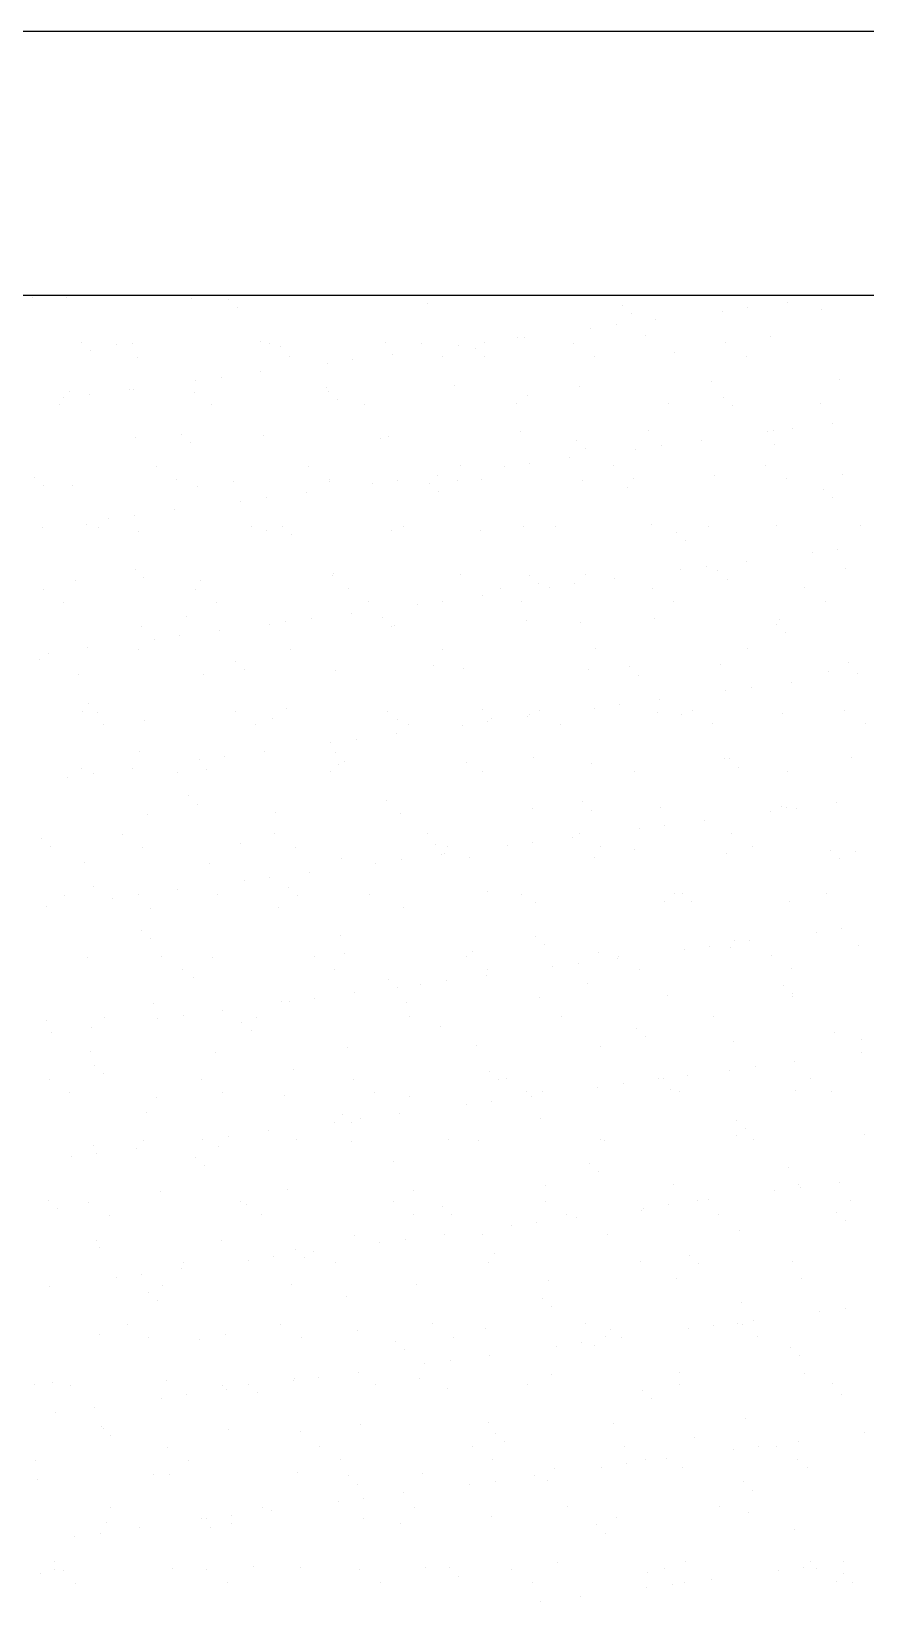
# Model space of a CAD drawing. Header units: metres. Extents: x 0 to 297, y 0 to 210.
# Drawn here: x 178.5 to 212.6, y 145.8 to 210 of the extents above; entities that cross this region are included whole.
import ezdxf

# ---------------------------------------------------------------- set-up
doc = ezdxf.new("R2010")
doc.units = ezdxf.units.M
doc.layers.add(' ', color=7, linetype='Continuous')

msp = doc.modelspace()

# ---------------------------------------------------------------- linework, layer by layer
at = {"layer": ' '}
for p, q in [((155.66, 199.22), (245.66, 199.22)), ((178.54, 199.11), (178.54, 199.11)), ((179.9, 199.13), (179.9, 199.13)), ((185.01, 199.1), (185.01, 199.1)), ((186.54, 199.04), (186.54, 199.04)), ((186.91, 198.7), (186.91, 198.7)), ((194.66, 198.86), (194.66, 198.86)), ((202.67, 198.8), (202.67, 198.8)), ((203.03, 198.46), (203.03, 198.46)), ((206.73, 198.57), (206.73, 198.57)), ((207.77, 198.7), (207.77, 198.7)), ((209.4, 198.92), (209.4, 198.92)), ((210.79, 198.62), (210.79, 198.62)), ((201.35, 197.86), (201.35, 197.86)), ((202.39, 198), (202.39, 198)), ((204.01, 198.21), (204.01, 198.21)), ((180.53, 197.29), (180.53, 197.29)), ((181.97, 197.22), (181.97, 197.22)), ((182.6, 197.25), (182.6, 197.25)), ((187.84, 197.32), (187.84, 197.32)), ((188.2, 197.23), (188.2, 197.23)), ((188.65, 197.11), (188.65, 197.11)), ((192.95, 197.3), (192.95, 197.3)), ((194.43, 197.24), (194.43, 197.24)), ((195.96, 197.15), (195.96, 197.15)), ((197, 197.29), (197, 197.29)), ((198.35, 197.49), (198.35, 197.49)), ((198.63, 197.5), (198.63, 197.5)), ((200.65, 197.26), (200.65, 197.26)), ((203.59, 197.56), (203.59, 197.56)), ((206.88, 197.27), (206.88, 197.27)), ((208.71, 197.53), (208.71, 197.53)), ((180.9, 196.95), (180.9, 196.95)), ((182.81, 196.68), (182.81, 196.68)), ((189.04, 196.7), (189.04, 196.7)), ((190.58, 196.44), (190.58, 196.44)), ((191.62, 196.58), (191.62, 196.58)), ((193.24, 196.79), (193.24, 196.79)), ((195.27, 196.71), (195.27, 196.71)), ((196.65, 197.04), (196.65, 197.04)), ((197.02, 196.7), (197.02, 196.7)), ((201.5, 196.72), (201.5, 196.72)), ((204.77, 196.86), (204.77, 196.86)), ((207.73, 196.73), (207.73, 196.73)), ((186.24, 195.87), (186.24, 195.87)), ((187.86, 196.08), (187.86, 196.08)), ((180.02, 195.27), (180.02, 195.27)), ((180.85, 195.16), (180.85, 195.16)), ((182.48, 195.37), (182.48, 195.37)), ((182.64, 195.35), (182.64, 195.35)), ((185.14, 195.25), (185.14, 195.25)), ((185.19, 195.73), (185.19, 195.73)), ((190.54, 195.44), (190.54, 195.44)), ((190.64, 195.29), (190.64, 195.29)), ((195.78, 195.51), (195.78, 195.51)), ((200.89, 195.49), (200.89, 195.49)), ((206.29, 195.68), (206.29, 195.68)), ((211.53, 195.75), (211.53, 195.75)), ((179.62, 194.74), (179.62, 194.74)), ((179.81, 195.02), (179.81, 195.02)), ((185.85, 194.75), (185.85, 194.75)), ((191.01, 194.95), (191.01, 194.95)), ((192.08, 194.76), (192.08, 194.76)), ((198.3, 194.77), (198.3, 194.77)), ((198.76, 195.11), (198.76, 195.11)), ((204.53, 194.78), (204.53, 194.78)), ((206.76, 195.04), (206.76, 195.04)), ((207.13, 194.7), (207.13, 194.7)), ((210.76, 194.79), (210.76, 194.79)), ((211.24, 193.98), (211.24, 193.98)), ((182.73, 193.4), (182.73, 193.4)), ((184.63, 193.53), (184.63, 193.53)), ((187.96, 193.47), (187.96, 193.47)), ((192.75, 193.35), (192.75, 193.35)), ((193.08, 193.44), (193.08, 193.44)), ((198.48, 193.64), (198.48, 193.64)), ((200.75, 193.28), (200.75, 193.28)), ((203.72, 193.7), (203.72, 193.7)), ((205.86, 193.27), (205.86, 193.27)), ((208.57, 193.63), (208.57, 193.63)), ((208.83, 193.68), (208.83, 193.68)), ((209.61, 193.77), (209.61, 193.77)), ((185, 193.19), (185, 193.19)), ((200.47, 192.57), (200.47, 192.57)), ((201.12, 192.95), (201.12, 192.95)), ((203.19, 192.92), (203.19, 192.92)), ((204.23, 193.06), (204.23, 193.06)), ((208.87, 193.11), (208.87, 193.11)), ((183.58, 192.21), (183.58, 192.21)), ((189.81, 192.22), (189.81, 192.22)), ((196.04, 192.24), (196.04, 192.24)), ((197.81, 192.21), (197.81, 192.21)), ((198.85, 192.35), (198.85, 192.35)), ((202.27, 192.25), (202.27, 192.25)), ((208.5, 192.26), (208.5, 192.26)), ((178.62, 191.77), (178.62, 191.77)), ((178.98, 191.44), (178.98, 191.44)), ((180.15, 191.42), (180.15, 191.42)), ((184.43, 191.68), (184.43, 191.68)), ((185.27, 191.4), (185.27, 191.4)), ((186.74, 191.6), (186.74, 191.6)), ((190.66, 191.69), (190.66, 191.69)), ((190.67, 191.59), (190.67, 191.59)), ((192.42, 191.51), (192.42, 191.51)), ((193.46, 191.64), (193.46, 191.64)), ((194.74, 191.53), (194.74, 191.53)), ((195.09, 191.86), (195.09, 191.86)), ((195.9, 191.66), (195.9, 191.66)), ((196.88, 191.7), (196.88, 191.7)), ((201.02, 191.63), (201.02, 191.63)), ((202.86, 191.35), (202.86, 191.35)), ((203.11, 191.71), (203.11, 191.71)), ((206.42, 191.83), (206.42, 191.83)), ((209.34, 191.72), (209.34, 191.72)), ((211.66, 191.89), (211.66, 191.89)), ((187.04, 190.8), (187.04, 190.8)), ((188.08, 190.93), (188.08, 190.93)), ((189.71, 191.15), (189.71, 191.15)), ((195.11, 191.19), (195.11, 191.19)), ((210.86, 191.28), (210.86, 191.28)), ((211.23, 190.95), (211.23, 190.95)), ((181.65, 190.09), (181.65, 190.09)), ((182.7, 190.23), (182.7, 190.23)), ((184.32, 190.44), (184.32, 190.44)), ((178.94, 189.73), (178.94, 189.73)), ((180.72, 189.84), (180.72, 189.84)), ((181.24, 189.73), (181.24, 189.73)), ((182.85, 189.55), (182.85, 189.55)), ((187.46, 189.74), (187.46, 189.74)), ((188.09, 189.61), (188.09, 189.61)), ((188.73, 189.77), (188.73, 189.77)), ((189.1, 189.44), (189.1, 189.44)), ((193.21, 189.59), (193.21, 189.59)), ((193.69, 189.75), (193.69, 189.75)), ((196.85, 189.6), (196.85, 189.6)), ((198.61, 189.78), (198.61, 189.78)), ((199.92, 189.76), (199.92, 189.76)), ((203.84, 189.85), (203.84, 189.85)), ((204.85, 189.53), (204.85, 189.53)), ((206.15, 189.78), (206.15, 189.78)), ((208.96, 189.82), (208.96, 189.82)), ((212.38, 189.79), (212.38, 189.79)), ((205.22, 189.19), (205.22, 189.19)), ((211.46, 188.83), (211.46, 188.83)), ((206.07, 188.12), (206.07, 188.12)), ((207.7, 188.34), (207.7, 188.34)), ((210.42, 188.7), (210.42, 188.7)), ((180.28, 187.57), (180.28, 187.57)), ((182.72, 188.02), (182.72, 188.02)), ((183.08, 187.68), (183.08, 187.68)), ((185.39, 187.54), (185.39, 187.54)), ((190.79, 187.74), (190.79, 187.74)), ((190.84, 187.84), (190.84, 187.84)), ((196.03, 187.8), (196.03, 187.8)), ((198.84, 187.77), (198.84, 187.77)), ((201.14, 187.78), (201.14, 187.78)), ((202.32, 187.63), (202.32, 187.63)), ((205.03, 187.99), (205.03, 187.99)), ((206.55, 187.97), (206.55, 187.97)), ((206.96, 187.6), (206.96, 187.6)), ((211.78, 188.04), (211.78, 188.04)), ((178.97, 187.19), (178.97, 187.19)), ((185.2, 187.2), (185.2, 187.2)), ((191.43, 187.22), (191.43, 187.22)), ((196.93, 186.92), (196.93, 186.92)), ((197.66, 187.23), (197.66, 187.23)), ((199.21, 187.43), (199.21, 187.43)), ((199.65, 187.28), (199.65, 187.28)), ((200.69, 187.42), (200.69, 187.42)), ((203.88, 187.24), (203.88, 187.24)), ((210.11, 187.25), (210.11, 187.25)), ((179.81, 186.66), (179.81, 186.66)), ((186.04, 186.67), (186.04, 186.67)), ((191.55, 186.21), (191.55, 186.21)), ((192.27, 186.68), (192.27, 186.68)), ((194.27, 186.57), (194.27, 186.57)), ((195.31, 186.71), (195.31, 186.71)), ((198.5, 186.69), (198.5, 186.69)), ((204.73, 186.7), (204.73, 186.7)), ((210.96, 186.71), (210.96, 186.71)), ((182.98, 185.69), (182.98, 185.69)), ((184.82, 186.09), (184.82, 186.09)), ((188.21, 185.76), (188.21, 185.76)), ((188.88, 185.86), (188.88, 185.86)), ((189.92, 186), (189.92, 186)), ((192.83, 186.02), (192.83, 186.02)), ((193.2, 185.68), (193.2, 185.68)), ((193.33, 185.73), (193.33, 185.73)), ((198.73, 185.93), (198.73, 185.93)), ((200.95, 185.84), (200.95, 185.84)), ((203.97, 186), (203.97, 186)), ((208.95, 185.77), (208.95, 185.77)), ((209.08, 185.97), (209.08, 185.97)), ((183.5, 185.15), (183.5, 185.15)), ((184.54, 185.29), (184.54, 185.29)), ((186.17, 185.5), (186.17, 185.5)), ((209.32, 185.43), (209.32, 185.43)), ((178.81, 184.33), (178.81, 184.33)), ((179.16, 184.58), (179.16, 184.58)), ((180.78, 184.8), (180.78, 184.8)), ((182.85, 184.72), (182.85, 184.72)), ((186.81, 184.26), (186.81, 184.26)), ((189.08, 184.73), (189.08, 184.73)), ((195.31, 184.74), (195.31, 184.74)), ((201.54, 184.76), (201.54, 184.76)), ((207.76, 184.77), (207.76, 184.77)), ((180.4, 183.71), (180.4, 183.71)), ((185.52, 183.69), (185.52, 183.69)), ((187.18, 183.92), (187.18, 183.92)), ((190.92, 183.88), (190.92, 183.88)), ((194.94, 184.09), (194.94, 184.09)), ((196.15, 183.95), (196.15, 183.95)), ((201.27, 183.93), (201.27, 183.93)), ((202.94, 184.02), (202.94, 184.02)), ((203.31, 183.68), (203.31, 183.68)), ((206.67, 184.12), (206.67, 184.12)), ((211.06, 183.84), (211.06, 183.84)), ((211.91, 184.19), (211.91, 184.19)), ((212.26, 183.76), (212.26, 183.76)), ((206.88, 183.05), (206.88, 183.05)), ((207.92, 183.19), (207.92, 183.19)), ((209.54, 183.4), (209.54, 183.4)), ((180.8, 182.51), (180.8, 182.51)), ((188.92, 182.33), (188.92, 182.33)), ((201.49, 182.34), (201.49, 182.34)), ((202.53, 182.48), (202.53, 182.48)), ((204.16, 182.69), (204.16, 182.69)), ((180.59, 182.19), (180.59, 182.19)), ((181.17, 182.17), (181.17, 182.17)), ((183.11, 181.84), (183.11, 181.84)), ((186.81, 182.2), (186.81, 182.2)), ((187.66, 181.66), (187.66, 181.66)), ((188.34, 181.91), (188.34, 181.91)), ((193.04, 182.21), (193.04, 182.21)), ((193.46, 181.88), (193.46, 181.88)), ((193.89, 181.67), (193.89, 181.67)), ((196.93, 182.26), (196.93, 182.26)), ((197.15, 181.77), (197.15, 181.77)), ((197.29, 181.92), (197.29, 181.92)), ((198.78, 181.99), (198.78, 181.99)), ((198.86, 182.08), (198.86, 182.08)), ((199.27, 182.22), (199.27, 182.22)), ((200.11, 181.68), (200.11, 181.68)), ((204.09, 182.14), (204.09, 182.14)), ((205.05, 182.08), (205.05, 182.08)), ((205.5, 182.23), (205.5, 182.23)), ((206.34, 181.69), (206.34, 181.69)), ((209.21, 182.12), (209.21, 182.12)), ((211.73, 182.24), (211.73, 182.24)), ((212.57, 181.7), (212.57, 181.7)), ((181.43, 181.65), (181.43, 181.65)), ((191.77, 181.06), (191.77, 181.06)), ((193.39, 181.28), (193.39, 181.28)), ((196.11, 181.63), (196.11, 181.63)), ((182.91, 180.57), (182.91, 180.57)), ((188.01, 180.57), (188.01, 180.57)), ((190.73, 180.93), (190.73, 180.93)), ((190.91, 180.51), (190.91, 180.51)), ((180.53, 179.86), (180.53, 179.86)), ((182.63, 179.86), (182.63, 179.86)), ((185.34, 180.22), (185.34, 180.22)), ((185.64, 179.84), (185.64, 179.84)), ((186.38, 180.35), (186.38, 180.35)), ((191.05, 180.03), (191.05, 180.03)), ((191.28, 180.17), (191.28, 180.17)), ((196.28, 180.1), (196.28, 180.1)), ((196.92, 179.74), (196.92, 179.74)), ((199.03, 180.33), (199.03, 180.33)), ((201.4, 180.07), (201.4, 180.07)), ((203.15, 179.75), (203.15, 179.75)), ((206.8, 180.27), (206.8, 180.27)), ((207.04, 180.26), (207.04, 180.26)), ((207.41, 179.92), (207.41, 179.92)), ((209.38, 179.76), (209.38, 179.76)), ((212.03, 180.33), (212.03, 180.33)), ((179.96, 179.51), (179.96, 179.51)), ((181, 179.65), (181, 179.65)), ((184.47, 179.71), (184.47, 179.71)), ((190.69, 179.73), (190.69, 179.73)), ((184.9, 178.75), (184.9, 178.75)), ((193.02, 178.57), (193.02, 178.57)), ((201.03, 178.5), (201.03, 178.5)), ((211.39, 178.47), (211.39, 178.47)), ((183.23, 177.98), (183.23, 177.98)), ((185.27, 178.41), (185.27, 178.41)), ((188.47, 178.05), (188.47, 178.05)), ((193.58, 178.03), (193.58, 178.03)), ((198.98, 178.22), (198.98, 178.22)), ((201.39, 178.17), (201.39, 178.17)), ((204.22, 178.29), (204.22, 178.29)), ((208.72, 178.12), (208.72, 178.12)), ((209.15, 178.33), (209.15, 178.33)), ((209.34, 178.26), (209.34, 178.26)), ((209.76, 178.25), (209.76, 178.25)), ((182.2, 177.18), (182.2, 177.18)), ((188.43, 177.19), (188.43, 177.19)), ((194.66, 177.2), (194.66, 177.2)), ((200.89, 177.21), (200.89, 177.21)), ((203.34, 177.41), (203.34, 177.41)), ((204.38, 177.54), (204.38, 177.54)), ((206, 177.76), (206, 177.76)), ((207.11, 177.22), (207.11, 177.22)), ((178.89, 176.99), (178.89, 176.99)), ((179.26, 176.66), (179.26, 176.66)), ((183.04, 176.64), (183.04, 176.64)), ((187.01, 176.82), (187.01, 176.82)), ((189.27, 176.65), (189.27, 176.65)), ((195.01, 176.75), (195.01, 176.75)), ((195.5, 176.66), (195.5, 176.66)), ((197.95, 176.7), (197.95, 176.7)), ((198.99, 176.84), (198.99, 176.84)), ((200.62, 177.05), (200.62, 177.05)), ((201.73, 176.67), (201.73, 176.67)), ((203.13, 176.57), (203.13, 176.57)), ((207.96, 176.69), (207.96, 176.69)), ((180.65, 176.01), (180.65, 176.01)), ((185.77, 175.98), (185.77, 175.98)), ((191.17, 176.18), (191.17, 176.18)), ((192.57, 175.99), (192.57, 175.99)), ((193.61, 176.13), (193.61, 176.13)), ((195.24, 176.34), (195.24, 176.34)), ((195.38, 176.41), (195.38, 176.41)), ((196.41, 176.24), (196.41, 176.24)), ((201.52, 176.22), (201.52, 176.22)), ((206.92, 176.41), (206.92, 176.41)), ((211.14, 176.5), (211.14, 176.5)), ((211.51, 176.17), (211.51, 176.17)), ((212.16, 176.48), (212.16, 176.48)), ((187.19, 175.28), (187.19, 175.28)), ((188.23, 175.42), (188.23, 175.42)), ((189.85, 175.63), (189.85, 175.63)), ((179.85, 174.69), (179.85, 174.69)), ((181, 175.06), (181, 175.06)), ((182.84, 174.71), (182.84, 174.71)), ((184.47, 174.92), (184.47, 174.92)), ((186.08, 174.71), (186.08, 174.71)), ((189, 174.99), (189, 174.99)), ((189.37, 174.66), (189.37, 174.66)), ((192.31, 174.72), (192.31, 174.72)), ((197.12, 174.82), (197.12, 174.82)), ((198.54, 174.73), (198.54, 174.73)), ((204.77, 174.74), (204.77, 174.74)), ((205.12, 174.75), (205.12, 174.75)), ((210.99, 174.75), (210.99, 174.75)), ((179.09, 174.22), (179.09, 174.22)), ((181.8, 174.57), (181.8, 174.57)), ((183.36, 174.13), (183.36, 174.13)), ((188.59, 174.2), (188.59, 174.2)), ((193.71, 174.17), (193.71, 174.17)), ((199.11, 174.37), (199.11, 174.37)), ((204.35, 174.43), (204.35, 174.43)), ((205.49, 174.41), (205.49, 174.41)), ((209.46, 174.41), (209.46, 174.41)), ((211.61, 173.32), (211.61, 173.32)), ((182.99, 173.24), (182.99, 173.24)), ((183.36, 172.9), (183.36, 172.9)), ((191.11, 173.06), (191.11, 173.06)), ((199.11, 172.99), (199.11, 172.99)), ((207.23, 172.82), (207.23, 172.82)), ((207.85, 172.82), (207.85, 172.82)), ((210.57, 173.18), (210.57, 173.18)), ((180.78, 172.15), (180.78, 172.15)), ((183.82, 172.17), (183.82, 172.17)), ((185.9, 172.13), (185.9, 172.13)), ((190.04, 172.18), (190.04, 172.18)), ((191.3, 172.32), (191.3, 172.32)), ((196.27, 172.19), (196.27, 172.19)), ((196.53, 172.39), (196.53, 172.39)), ((199.48, 172.66), (199.48, 172.66)), ((201.65, 172.36), (201.65, 172.36)), ((202.46, 172.11), (202.46, 172.11)), ((202.5, 172.2), (202.5, 172.2)), ((205.18, 172.47), (205.18, 172.47)), ((206.22, 172.61), (206.22, 172.61)), ((207.05, 172.56), (207.05, 172.56)), ((208.73, 172.21), (208.73, 172.21)), ((212.29, 172.63), (212.29, 172.63)), ((184.66, 171.63), (184.66, 171.63)), ((190.89, 171.64), (190.89, 171.64)), ((197.08, 171.41), (197.08, 171.41)), ((197.12, 171.65), (197.12, 171.65)), ((199.8, 171.76), (199.8, 171.76)), ((200.84, 171.9), (200.84, 171.9)), ((203.34, 171.67), (203.34, 171.67)), ((209.57, 171.68), (209.57, 171.68)), ((185.1, 171.31), (185.1, 171.31)), ((193.1, 171.24), (193.1, 171.24)), ((193.47, 170.9), (193.47, 170.9)), ((194.41, 171.05), (194.41, 171.05)), ((195.46, 171.19), (195.46, 171.19)), ((201.22, 171.06), (201.22, 171.06)), ((209.22, 170.99), (209.22, 170.99)), ((183.48, 170.28), (183.48, 170.28)), ((188.72, 170.34), (188.72, 170.34)), ((189.03, 170.35), (189.03, 170.35)), ((190.07, 170.48), (190.07, 170.48)), ((191.7, 170.7), (191.7, 170.7)), ((193.83, 170.32), (193.83, 170.32)), ((199.24, 170.51), (199.24, 170.51)), ((204.47, 170.58), (204.47, 170.58)), ((209.59, 170.65), (209.59, 170.65)), ((209.59, 170.56), (209.59, 170.56)), ((179.09, 169.55), (179.09, 169.55)), ((181.47, 169.69), (181.47, 169.69)), ((183.65, 169.64), (183.65, 169.64)), ((184.69, 169.77), (184.69, 169.77)), ((186.31, 169.99), (186.31, 169.99)), ((187.09, 169.48), (187.09, 169.48)), ((187.7, 169.7), (187.7, 169.7)), ((193.92, 169.71), (193.92, 169.71)), ((200.15, 169.72), (200.15, 169.72)), ((206.38, 169.73), (206.38, 169.73)), ((179.3, 169.07), (179.3, 169.07)), ((180.93, 169.28), (180.93, 169.28)), ((187.46, 169.14), (187.46, 169.14)), ((195.21, 169.31), (195.21, 169.31)), ((203.21, 169.24), (203.21, 169.24)), ((203.58, 168.9), (203.58, 168.9)), ((211.33, 169.06), (211.33, 169.06)), ((180.91, 168.3), (180.91, 168.3)), ((186.02, 168.27), (186.02, 168.27)), ((191.42, 168.47), (191.42, 168.47)), ((196.66, 168.54), (196.66, 168.54)), ((201.77, 168.51), (201.77, 168.51)), ((207.18, 168.71), (207.18, 168.71)), ((212.41, 168.77), (212.41, 168.77)), ((212.41, 168.25), (212.41, 168.25)), ((181.08, 167.73), (181.08, 167.73)), ((189.2, 167.55), (189.2, 167.55)), ((207.03, 167.54), (207.03, 167.54)), ((208.07, 167.67), (208.07, 167.67)), ((209.69, 167.89), (209.69, 167.89)), ((179.2, 167.15), (179.2, 167.15)), ((181.44, 167.39), (181.44, 167.39)), ((185.43, 167.16), (185.43, 167.16)), ((191.66, 167.17), (191.66, 167.17)), ((197.2, 167.48), (197.2, 167.48)), ((197.57, 167.14), (197.57, 167.14)), ((197.89, 167.18), (197.89, 167.18)), ((202.68, 166.97), (202.68, 166.97)), ((204.12, 167.19), (204.12, 167.19)), ((204.31, 167.18), (204.31, 167.18)), ((205.32, 167.3), (205.32, 167.3)), ((210.35, 167.21), (210.35, 167.21)), ((180.05, 166.61), (180.05, 166.61)), ((183.61, 166.42), (183.61, 166.42)), ((186.28, 166.62), (186.28, 166.62)), ((188.84, 166.49), (188.84, 166.49)), ((192.5, 166.63), (192.5, 166.63)), ((193.96, 166.47), (193.96, 166.47)), ((197.3, 166.26), (197.3, 166.26)), ((198.73, 166.65), (198.73, 166.65)), ((198.93, 166.47), (198.93, 166.47)), ((199.36, 166.66), (199.36, 166.66)), ((201.64, 166.83), (201.64, 166.83)), ((204.6, 166.73), (204.6, 166.73)), ((204.96, 166.66), (204.96, 166.66)), ((209.71, 166.7), (209.71, 166.7)), ((211.19, 166.67), (211.19, 166.67)), ((183.18, 165.79), (183.18, 165.79)), ((191.19, 165.73), (191.19, 165.73)), ((193.54, 165.76), (193.54, 165.76)), ((196.26, 166.12), (196.26, 166.12)), ((188.16, 165.05), (188.16, 165.05)), ((190.87, 165.41), (190.87, 165.41)), ((191.56, 165.39), (191.56, 165.39)), ((191.92, 165.55), (191.92, 165.55)), ((199.31, 165.55), (199.31, 165.55)), ((207.31, 165.48), (207.31, 165.48)), ((207.68, 165.14), (207.68, 165.14)), ((181.03, 164.45), (181.03, 164.45)), ((182.77, 164.34), (182.77, 164.34)), ((183.08, 164.68), (183.08, 164.68)), ((185.49, 164.7), (185.49, 164.7)), ((186.15, 164.42), (186.15, 164.42)), ((186.53, 164.84), (186.53, 164.84)), ((189.31, 164.69), (189.31, 164.69)), ((191.55, 164.62), (191.55, 164.62)), ((195.54, 164.7), (195.54, 164.7)), ((196.78, 164.68), (196.78, 164.68)), ((201.77, 164.71), (201.77, 164.71)), ((201.9, 164.66), (201.9, 164.66)), ((207.3, 164.85), (207.3, 164.85)), ((208, 164.72), (208, 164.72)), ((212.54, 164.92), (212.54, 164.92)), ((180.11, 163.99), (180.11, 163.99)), ((181.15, 164.13), (181.15, 164.13)), ((185.17, 163.97), (185.17, 163.97)), ((193.3, 163.79), (193.3, 163.79)), ((201.3, 163.73), (201.3, 163.73)), ((185.54, 163.63), (185.54, 163.63)), ((201.67, 163.39), (201.67, 163.39)), ((209.42, 163.55), (209.42, 163.55)), ((183.74, 162.57), (183.74, 162.57)), ((188.97, 162.64), (188.97, 162.64)), ((194.09, 162.61), (194.09, 162.61)), ((199.49, 162.81), (199.49, 162.81)), ((204.72, 162.87), (204.72, 162.87)), ((208.87, 162.6), (208.87, 162.6)), ((209.84, 162.85), (209.84, 162.85)), ((209.91, 162.74), (209.91, 162.74)), ((211.54, 162.95), (211.54, 162.95)), ((179.16, 162.22), (179.16, 162.22)), ((179.53, 161.88), (179.53, 161.88)), ((180.82, 162.14), (180.82, 162.14)), ((187.05, 162.15), (187.05, 162.15)), ((187.28, 162.04), (187.28, 162.04)), ((193.28, 162.16), (193.28, 162.16)), ((195.29, 161.97), (195.29, 161.97)), ((199.5, 162.18), (199.5, 162.18)), ((203.41, 161.79), (203.41, 161.79)), ((203.49, 161.89), (203.49, 161.89)), ((204.53, 162.03), (204.53, 162.03)), ((205.73, 162.19), (205.73, 162.19)), ((206.15, 162.24), (206.15, 162.24)), ((211.96, 162.2), (211.96, 162.2)), ((181.66, 161.6), (181.66, 161.6)), ((187.89, 161.62), (187.89, 161.62)), ((194.12, 161.63), (194.12, 161.63)), ((195.66, 161.63), (195.66, 161.63)), ((198.1, 161.18), (198.1, 161.18)), ((199.14, 161.32), (199.14, 161.32)), ((200.35, 161.64), (200.35, 161.64)), ((200.77, 161.53), (200.77, 161.53)), ((206.58, 161.65), (206.58, 161.65)), ((211.41, 161.72), (211.41, 161.72)), ((211.78, 161.39), (211.78, 161.39)), ((181.16, 160.59), (181.16, 160.59)), ((186.27, 160.57), (186.27, 160.57)), ((191.68, 160.76), (191.68, 160.76)), ((192.72, 160.48), (192.72, 160.48)), ((193.76, 160.61), (193.76, 160.61)), ((195.39, 160.83), (195.39, 160.83)), ((196.91, 160.83), (196.91, 160.83)), ((202.03, 160.8), (202.03, 160.8)), ((207.43, 161), (207.43, 161)), ((181.27, 160.28), (181.27, 160.28)), ((188.38, 159.9), (188.38, 159.9)), ((189.27, 160.21), (189.27, 160.21)), ((189.64, 159.88), (189.64, 159.88)), ((190, 160.12), (190, 160.12)), ((197.4, 160.04), (197.4, 160.04)), ((205.4, 159.97), (205.4, 159.97)), ((184.62, 159.41), (184.62, 159.41)), ((184.7, 159.67), (184.7, 159.67)), ((187.34, 159.77), (187.34, 159.77)), ((190.93, 159.68), (190.93, 159.68)), ((197.16, 159.69), (197.16, 159.69)), ((203.38, 159.7), (203.38, 159.7)), ((205.77, 159.63), (205.77, 159.63)), ((209.61, 159.71), (209.61, 159.71)), ((179.24, 158.7), (179.24, 158.7)), ((181.95, 159.06), (181.95, 159.06)), ((182.99, 159.19), (182.99, 159.19)), ((183.86, 158.72), (183.86, 158.72)), ((189.1, 158.78), (189.1, 158.78)), ((194.21, 158.76), (194.21, 158.76)), ((199.61, 158.95), (199.61, 158.95)), ((204.85, 159.02), (204.85, 159.02)), ((209.97, 159), (209.97, 159)), ((183.26, 158.46), (183.26, 158.46)), ((183.63, 158.12), (183.63, 158.12)), ((191.38, 158.28), (191.38, 158.28)), ((199.39, 158.21), (199.39, 158.21)), ((207.51, 158.04), (207.51, 158.04)), ((199.75, 157.88), (199.75, 157.88)), ((208, 157.31), (208, 157.31)), ((210.71, 157.67), (210.71, 157.67)), ((211.75, 157.8), (211.75, 157.8)), ((181.28, 156.74), (181.28, 156.74)), ((182.43, 157.13), (182.43, 157.13)), ((186.4, 156.71), (186.4, 156.71)), ((188.66, 157.14), (188.66, 157.14)), ((191.8, 156.91), (191.8, 156.91)), ((194.89, 157.16), (194.89, 157.16)), ((197.04, 156.97), (197.04, 156.97)), ((201.12, 157.17), (201.12, 157.17)), ((201.96, 156.63), (201.96, 156.63)), ((202.15, 156.95), (202.15, 156.95)), ((205.33, 156.96), (205.33, 156.96)), ((206.37, 157.09), (206.37, 157.09)), ((207.35, 157.18), (207.35, 157.18)), ((207.55, 157.15), (207.55, 157.15)), ((208.19, 156.64), (208.19, 156.64)), ((183.28, 156.6), (183.28, 156.6)), ((185.37, 156.53), (185.37, 156.53)), ((189.51, 156.61), (189.51, 156.61)), ((193.37, 156.46), (193.37, 156.46)), ((193.74, 156.12), (193.74, 156.12)), ((195.73, 156.62), (195.73, 156.62)), ((199.95, 156.25), (199.95, 156.25)), ((200.99, 156.39), (200.99, 156.39)), ((201.49, 156.28), (201.49, 156.28)), ((202.61, 156.6), (202.61, 156.6)), ((209.5, 156.21), (209.5, 156.21)), ((194.56, 155.54), (194.56, 155.54)), ((195.6, 155.68), (195.6, 155.68)), ((197.23, 155.89), (197.23, 155.89)), ((209.87, 155.87), (209.87, 155.87)), ((179.36, 154.77), (179.36, 154.77)), ((183.99, 154.86), (183.99, 154.86)), ((187.36, 154.7), (187.36, 154.7)), ((189.18, 154.83), (189.18, 154.83)), ((189.22, 154.93), (189.22, 154.93)), ((190.22, 154.97), (190.22, 154.97)), ((191.85, 155.18), (191.85, 155.18)), ((194.34, 154.91), (194.34, 154.91)), ((199.74, 155.1), (199.74, 155.1)), ((204.98, 155.17), (204.98, 155.17)), ((205, 154.7), (205, 154.7)), ((210.09, 155.14), (210.09, 155.14)), ((211.23, 154.71), (211.23, 154.71)), ((178.59, 154.67), (178.59, 154.67)), ((180.09, 154.65), (180.09, 154.65)), ((183.8, 154.12), (183.8, 154.12)), ((184.84, 154.26), (184.84, 154.26)), ((186.31, 154.66), (186.31, 154.66)), ((186.46, 154.47), (186.46, 154.47)), ((187.73, 154.36), (187.73, 154.36)), ((192.54, 154.67), (192.54, 154.67)), ((195.48, 154.53), (195.48, 154.53)), ((198.77, 154.68), (198.77, 154.68)), ((203.48, 154.46), (203.48, 154.46)), ((203.85, 154.12), (203.85, 154.12)), ((211.61, 154.28), (211.61, 154.28)), ((179.45, 153.55), (179.45, 153.55)), ((181.08, 153.76), (181.08, 153.76)), ((181.35, 152.95), (181.35, 152.95)), ((181.41, 152.88), (181.41, 152.88)), ((186.53, 152.86), (186.53, 152.86)), ((191.93, 153.05), (191.93, 153.05)), ((197.16, 153.12), (197.16, 153.12)), ((202.28, 153.1), (202.28, 153.1)), ((207.68, 153.29), (207.68, 153.29)), ((181.72, 152.61), (181.72, 152.61)), ((189.47, 152.77), (189.47, 152.77)), ((190.28, 152.14), (190.28, 152.14)), ((196.51, 152.15), (196.51, 152.15)), ((197.47, 152.7), (197.47, 152.7)), ((197.84, 152.36), (197.84, 152.36)), ((202.73, 152.16), (202.73, 152.16)), ((205.59, 152.53), (205.59, 152.53)), ((208.21, 152.16), (208.21, 152.16)), ((208.96, 152.17), (208.96, 152.17)), ((209.84, 152.37), (209.84, 152.37)), ((212.56, 152.73), (212.56, 152.73)), ((178.66, 151.58), (178.66, 151.58)), ((184.05, 152.12), (184.05, 152.12)), ((184.89, 151.59), (184.89, 151.59)), ((191.12, 151.6), (191.12, 151.6)), ((197.35, 151.61), (197.35, 151.61)), ((203.58, 151.62), (203.58, 151.62)), ((204.46, 151.66), (204.46, 151.66)), ((207.17, 152.02), (207.17, 152.02)), ((209.81, 151.63), (209.81, 151.63)), ((183.46, 151.02), (183.46, 151.02)), ((184.11, 151.01), (184.11, 151.01)), ((189.35, 151.08), (189.35, 151.08)), ((191.46, 150.95), (191.46, 150.95)), ((194.46, 151.05), (194.46, 151.05)), ((199.07, 150.96), (199.07, 150.96)), ((199.87, 151.25), (199.87, 151.25)), ((201.79, 151.31), (201.79, 151.31)), ((202.83, 151.45), (202.83, 151.45)), ((205.1, 151.31), (205.1, 151.31)), ((210.22, 151.29), (210.22, 151.29)), ((178.71, 150.81), (178.71, 150.81)), ((191.83, 150.61), (191.83, 150.61)), ((193.69, 150.25), (193.69, 150.25)), ((196.41, 150.6), (196.41, 150.6)), ((197.45, 150.74), (197.45, 150.74)), ((199.58, 150.77), (199.58, 150.77)), ((207.58, 150.7), (207.58, 150.7)), ((207.95, 150.36), (207.95, 150.36)), ((181.7, 149.64), (181.7, 149.64)), ((187.93, 149.65), (187.93, 149.65)), ((191.02, 149.9), (191.02, 149.9)), ((192.06, 150.03), (192.06, 150.03)), ((194.16, 149.66), (194.16, 149.66)), ((200.39, 149.68), (200.39, 149.68)), ((206.61, 149.69), (206.61, 149.69)), ((181.54, 149.03), (181.54, 149.03)), ((185.45, 149.19), (185.45, 149.19)), ((185.64, 149.19), (185.64, 149.19)), ((186.65, 149.01), (186.65, 149.01)), ((186.68, 149.32), (186.68, 149.32)), ((188.31, 149.54), (188.31, 149.54)), ((192.05, 149.2), (192.05, 149.2)), ((193.57, 149.01), (193.57, 149.01)), ((197.29, 149.27), (197.29, 149.27)), ((201.57, 148.95), (201.57, 148.95)), ((202.4, 149.24), (202.4, 149.24)), ((207.81, 149.44), (207.81, 149.44)), ((180.26, 148.48), (180.26, 148.48)), ((181.3, 148.61), (181.3, 148.61)), ((182.92, 148.83), (182.92, 148.83)), ((185.82, 148.85), (185.82, 148.85)), ((201.94, 148.61), (201.94, 148.61)), ((209.69, 148.77), (209.69, 148.77)), ((179.44, 147.44), (179.44, 147.44)), ((179.44, 147.11), (179.44, 147.11)), ((179.8, 147.1), (179.8, 147.1)), ((184.24, 147.16), (184.24, 147.16)), ((185.66, 147.12), (185.66, 147.12)), ((187.56, 147.26), (187.56, 147.26)), ((189.47, 147.22), (189.47, 147.22)), ((191.89, 147.13), (191.89, 147.13)), ((194.59, 147.2), (194.59, 147.2)), ((195.56, 147.19), (195.56, 147.19)), ((198.12, 147.14), (198.12, 147.14)), ((199.99, 147.39), (199.99, 147.39)), ((203.68, 147.01), (203.68, 147.01)), ((204.35, 147.15), (204.35, 147.15)), ((205.23, 147.46), (205.23, 147.46)), ((209.02, 147.09), (209.02, 147.09)), ((210.06, 147.22), (210.06, 147.22)), ((210.34, 147.43), (210.34, 147.43)), ((210.58, 147.16), (210.58, 147.16)), ((211.68, 147.44), (211.68, 147.44)), ((178.84, 146.96), (178.84, 146.96)), ((180.28, 146.57), (180.28, 146.57)), ((186.51, 146.58), (186.51, 146.58)), ((192.74, 146.59), (192.74, 146.59)), ((195.93, 146.85), (195.93, 146.85)), ((198.96, 146.6), (198.96, 146.6)), ((203.63, 146.38), (203.63, 146.38)), ((204.68, 146.51), (204.68, 146.51)), ((205.19, 146.61), (205.19, 146.61)), ((206.3, 146.73), (206.3, 146.73)), ((211.42, 146.62), (211.42, 146.62)), ((211.68, 146.94), (211.68, 146.94)), ((212.05, 146.61), (212.05, 146.61)), ((199.29, 145.81), (199.29, 145.81)), ((200.92, 146.02), (200.92, 146.02))]:
    msp.add_line(p, q, dxfattribs=at)
msp.add_line((297, 210), (0, 210))

doc.saveas('drawing.dxf')
